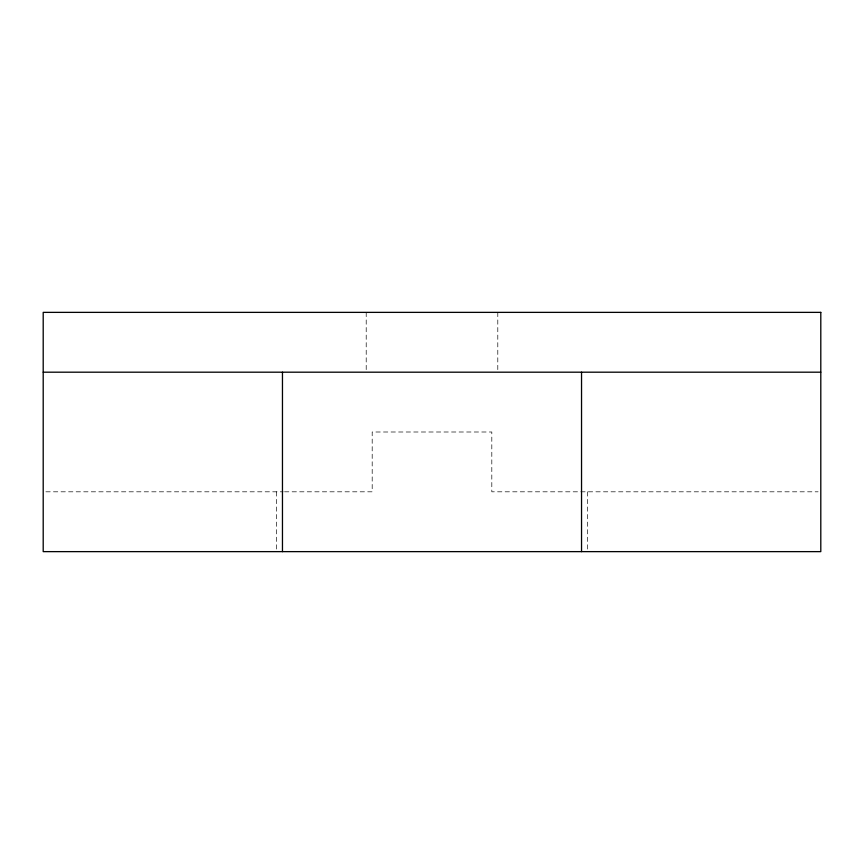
<?xml version="1.0" encoding="UTF-8"?>
<svg xmlns="http://www.w3.org/2000/svg" width="864" height="864" viewBox="0 0 864 864"><rect width="100%" height="100%" fill="white"/><g stroke="black" fill="none" stroke-linecap="round" stroke-linejoin="round"><path stroke-width="0.65" stroke-dasharray="4.32 3.24" d="M45.9 491.81L283.219 491.81M284.548 491.81L372.19 491.81L372.19 432L491.81 432L491.81 491.81L579.452 491.81M580.781 491.81L818.1 491.81M587.52 491.81L587.52 550.303M497.794 312.368L497.794 370.85M366.206 312.368L366.206 370.85M276.48 491.81L276.48 550.303"/><path stroke-width="1.3" d="M43.2 372.19L820.8 372.19M581.537 372.19L581.537 551.632M282.463 372.19L282.463 551.632M820.8 312.368L43.2 312.368L43.2 551.632L820.8 551.632L820.8 312.368"/></g></svg>
